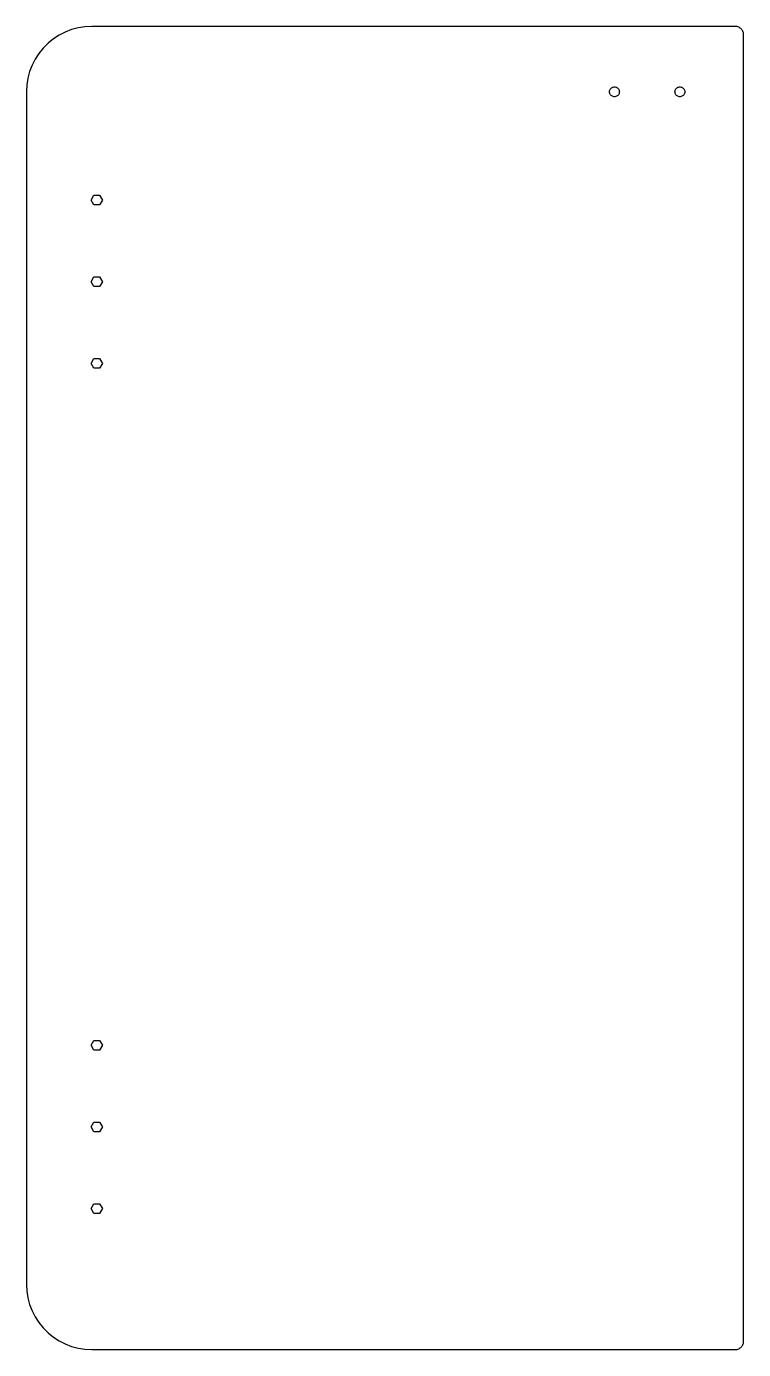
# Model space of a CAD drawing. Header units: metres. Extents: x -220 to 0, y -202 to 202.
import ezdxf

# ---------------------------------------------------------------- set-up
doc = ezdxf.new("R2010")
doc.units = ezdxf.units.M

msp = doc.modelspace()

# ---------------------------------------------------------------- linework, layer by layer
for p, q in [((-200, 202.5), (-202.091, 202.39)), ((-3, 202.5), (-200, 202.5)), ((-2.73868, 202.486), (-3, 202.5)), ((-211.756, 198.68), (-213.383, 197.363)), ((-210, 199.82), (-211.756, 198.68)), ((-208.135, 200.771), (-210, 199.82)), ((-206.18, 201.521), (-208.135, 200.771)), ((-204.158, 202.063), (-206.18, 201.521)), ((-202.091, 202.39), (-204.158, 202.063)), ((-2.48021, 202.445), (-2.73868, 202.486)), ((-2.22745, 202.378), (-2.48021, 202.445)), ((-1.98315, 202.284), (-2.22745, 202.378)), ((-1.75, 202.165), (-1.98315, 202.284)), ((-1.53053, 202.023), (-1.75, 202.165)), ((-1.32716, 201.858), (-1.53053, 202.023)), ((-1.14214, 201.673), (-1.32716, 201.858)), ((-0.977448, 201.469), (-1.14214, 201.673)), ((-0.83493, 201.25), (-0.977448, 201.469)), ((-0.716125, 201.017), (-0.83493, 201.25)), ((-0.622345, 200.773), (-0.716125, 201.017)), ((-0.554626, 200.52), (-0.622345, 200.773)), ((-0.513687, 200.261), (-0.554626, 200.52)), ((-0.5, 200), (-0.513687, 200.261)), ((-0.5, -200), (-0.5, 200)), ((-214.863, 195.883), (-216.18, 194.256)), ((-213.383, 197.363), (-214.863, 195.883)), ((-218.271, 190.635), (-219.021, 188.68)), ((-217.32, 192.5), (-218.271, 190.635)), ((-216.18, 194.256), (-217.32, 192.5)), ((-219.563, 186.658), (-219.89, 184.591)), ((-219.021, 188.68), (-219.563, 186.658)), ((-219.89, 184.591), (-220, 182.5)), ((-220, 182.5), (-220, -182.5)), ((-41.5, 182.5), (-41.4795, 182.747)), ((-41.4795, 182.253), (-41.5, 182.5)), ((-41.4795, 182.747), (-41.4187, 182.987)), ((-41.4187, 182.013), (-41.4795, 182.253)), ((-41.4187, 182.987), (-41.3192, 183.214)), ((-41.3192, 183.214), (-41.1837, 183.421)), ((-41.1837, 183.421), (-41.0159, 183.604)), ((-41.0159, 183.604), (-40.8204, 183.756)), ((-40.8204, 183.756), (-40.6025, 183.874)), ((-40.6025, 183.874), (-40.3682, 183.954)), ((-40.3682, 183.954), (-40.1239, 183.995)), ((-40.1239, 183.995), (-39.8761, 183.995)), ((-39.8761, 183.995), (-39.6318, 183.954)), ((-39.6318, 183.954), (-39.3974, 183.874)), ((-39.3974, 183.874), (-39.1796, 183.756)), ((-39.1796, 183.756), (-38.9841, 183.604)), ((-38.9841, 183.604), (-38.8163, 183.421)), ((-38.8163, 183.421), (-38.6808, 183.214)), ((-38.6808, 183.214), (-38.5813, 182.987)), ((-38.5813, 182.987), (-38.5204, 182.747)), ((-38.5204, 182.253), (-38.5813, 182.013)), ((-38.5204, 182.747), (-38.5, 182.5)), ((-38.5, 182.5), (-38.5204, 182.253)), ((-21.5, 182.5), (-21.4795, 182.747)), ((-21.4795, 182.253), (-21.5, 182.5)), ((-21.4795, 182.747), (-21.4187, 182.987)), ((-21.4187, 182.013), (-21.4795, 182.253)), ((-21.4187, 182.987), (-21.3192, 183.214)), ((-21.3192, 183.214), (-21.1837, 183.421)), ((-21.1837, 183.421), (-21.0159, 183.604)), ((-21.0159, 183.604), (-20.8204, 183.756)), ((-20.8204, 183.756), (-20.6025, 183.874)), ((-20.6025, 183.874), (-20.3682, 183.954)), ((-20.3682, 183.954), (-20.1239, 183.995)), ((-20.1239, 183.995), (-19.8761, 183.995)), ((-19.8761, 183.995), (-19.6318, 183.954)), ((-19.6318, 183.954), (-19.3974, 183.874)), ((-19.3974, 183.874), (-19.1796, 183.756)), ((-19.1796, 183.756), (-18.9841, 183.604)), ((-18.9841, 183.604), (-18.8163, 183.421)), ((-18.8163, 183.421), (-18.6808, 183.214)), ((-18.6808, 183.214), (-18.5813, 182.987)), ((-18.5813, 182.987), (-18.5204, 182.747)), ((-18.5204, 182.253), (-18.5813, 182.013)), ((-18.5204, 182.747), (-18.5, 182.5)), ((-18.5, 182.5), (-18.5204, 182.253)), ((-41.3192, 181.786), (-41.4187, 182.013)), ((-41.1837, 181.579), (-41.3192, 181.786)), ((-41.0159, 181.396), (-41.1837, 181.579)), ((-40.8204, 181.244), (-41.0159, 181.396)), ((-40.6025, 181.126), (-40.8204, 181.244)), ((-40.3682, 181.046), (-40.6025, 181.126)), ((-40.1239, 181.005), (-40.3682, 181.046)), ((-39.8761, 181.005), (-40.1239, 181.005)), ((-39.6318, 181.046), (-39.8761, 181.005)), ((-39.3974, 181.126), (-39.6318, 181.046)), ((-39.1796, 181.244), (-39.3974, 181.126)), ((-38.9841, 181.396), (-39.1796, 181.244)), ((-38.8163, 181.579), (-38.9841, 181.396)), ((-38.6808, 181.786), (-38.8163, 181.579)), ((-38.5813, 182.013), (-38.6808, 181.786)), ((-21.3192, 181.786), (-21.4187, 182.013)), ((-21.1837, 181.579), (-21.3192, 181.786)), ((-21.0159, 181.396), (-21.1837, 181.579)), ((-20.8204, 181.244), (-21.0159, 181.396)), ((-20.6025, 181.126), (-20.8204, 181.244)), ((-20.3682, 181.046), (-20.6025, 181.126)), ((-20.1239, 181.005), (-20.3682, 181.046)), ((-19.8761, 181.005), (-20.1239, 181.005)), ((-19.6318, 181.046), (-19.8761, 181.005)), ((-19.3974, 181.126), (-19.6318, 181.046)), ((-19.1796, 181.244), (-19.3974, 181.126)), ((-18.9841, 181.396), (-19.1796, 181.244)), ((-18.8163, 181.579), (-18.9841, 181.396)), ((-18.6808, 181.786), (-18.8163, 181.579)), ((-18.5813, 182.013), (-18.6808, 181.786)), ((-200.232, 149.375), (-199.366, 150.875)), ((-199.366, 150.875), (-197.634, 150.875)), ((-197.634, 150.875), (-196.768, 149.375)), ((-199.366, 147.875), (-200.232, 149.375)), ((-197.634, 147.875), (-199.366, 147.875)), ((-196.768, 149.375), (-197.634, 147.875)), ((-200.232, 124.375), (-199.366, 125.875)), ((-199.366, 125.875), (-197.634, 125.875)), ((-197.634, 125.875), (-196.768, 124.375)), ((-199.366, 122.875), (-200.232, 124.375)), ((-197.634, 122.875), (-199.366, 122.875)), ((-196.768, 124.375), (-197.634, 122.875)), ((-200.232, 99.375), (-199.366, 100.875)), ((-199.366, 97.875), (-200.232, 99.375)), ((-199.366, 100.875), (-197.634, 100.875)), ((-197.634, 97.875), (-199.366, 97.875)), ((-197.634, 100.875), (-196.768, 99.375)), ((-196.768, 99.375), (-197.634, 97.875)), ((-200.232, -109.375), (-199.366, -107.875)), ((-199.366, -107.875), (-197.634, -107.875)), ((-197.634, -107.875), (-196.768, -109.375)), ((-199.366, -110.875), (-200.232, -109.375)), ((-197.634, -110.875), (-199.366, -110.875)), ((-196.768, -109.375), (-197.634, -110.875)), ((-200.232, -134.375), (-199.366, -132.875)), ((-199.366, -132.875), (-197.634, -132.875)), ((-197.634, -132.875), (-196.768, -134.375)), ((-199.366, -135.875), (-200.232, -134.375)), ((-197.634, -135.875), (-199.366, -135.875)), ((-196.768, -134.375), (-197.634, -135.875)), ((-200.232, -159.375), (-199.366, -157.875)), ((-199.366, -157.875), (-197.634, -157.875)), ((-197.634, -157.875), (-196.768, -159.375)), ((-199.366, -160.875), (-200.232, -159.375)), ((-197.634, -160.875), (-199.366, -160.875)), ((-196.768, -159.375), (-197.634, -160.875)), ((-220, -182.5), (-219.89, -184.591)), ((-219.89, -184.591), (-219.563, -186.658)), ((-219.563, -186.658), (-219.021, -188.68)), ((-219.021, -188.68), (-218.271, -190.635)), ((-218.271, -190.635), (-217.32, -192.5)), ((-217.32, -192.5), (-216.18, -194.256)), ((-216.18, -194.256), (-214.863, -195.883)), ((-214.863, -195.883), (-213.383, -197.363)), ((-213.383, -197.363), (-211.756, -198.68)), ((-211.756, -198.68), (-210, -199.82)), ((-210, -199.82), (-208.135, -200.771)), ((-208.135, -200.771), (-206.18, -201.521)), ((-206.18, -201.521), (-204.158, -202.063)), ((-204.158, -202.063), (-202.091, -202.39)), ((-202.091, -202.39), (-200, -202.5)), ((-200, -202.5), (-3, -202.5)), ((-3, -202.5), (-2.73868, -202.486)), ((-2.73868, -202.486), (-2.48021, -202.445)), ((-2.48021, -202.445), (-2.22745, -202.378)), ((-2.22745, -202.378), (-1.98315, -202.284)), ((-1.98315, -202.284), (-1.75, -202.165)), ((-1.75, -202.165), (-1.53053, -202.023)), ((-1.53053, -202.023), (-1.32716, -201.858)), ((-1.32716, -201.858), (-1.14214, -201.673)), ((-1.14214, -201.673), (-0.977448, -201.469)), ((-0.977448, -201.469), (-0.83493, -201.25)), ((-0.83493, -201.25), (-0.716125, -201.017)), ((-0.716125, -201.017), (-0.622345, -200.773)), ((-0.622345, -200.773), (-0.554626, -200.52)), ((-0.554626, -200.52), (-0.513687, -200.261)), ((-0.513687, -200.261), (-0.5, -200))]:
    msp.add_line(p, q)

doc.saveas('drawing.dxf')
